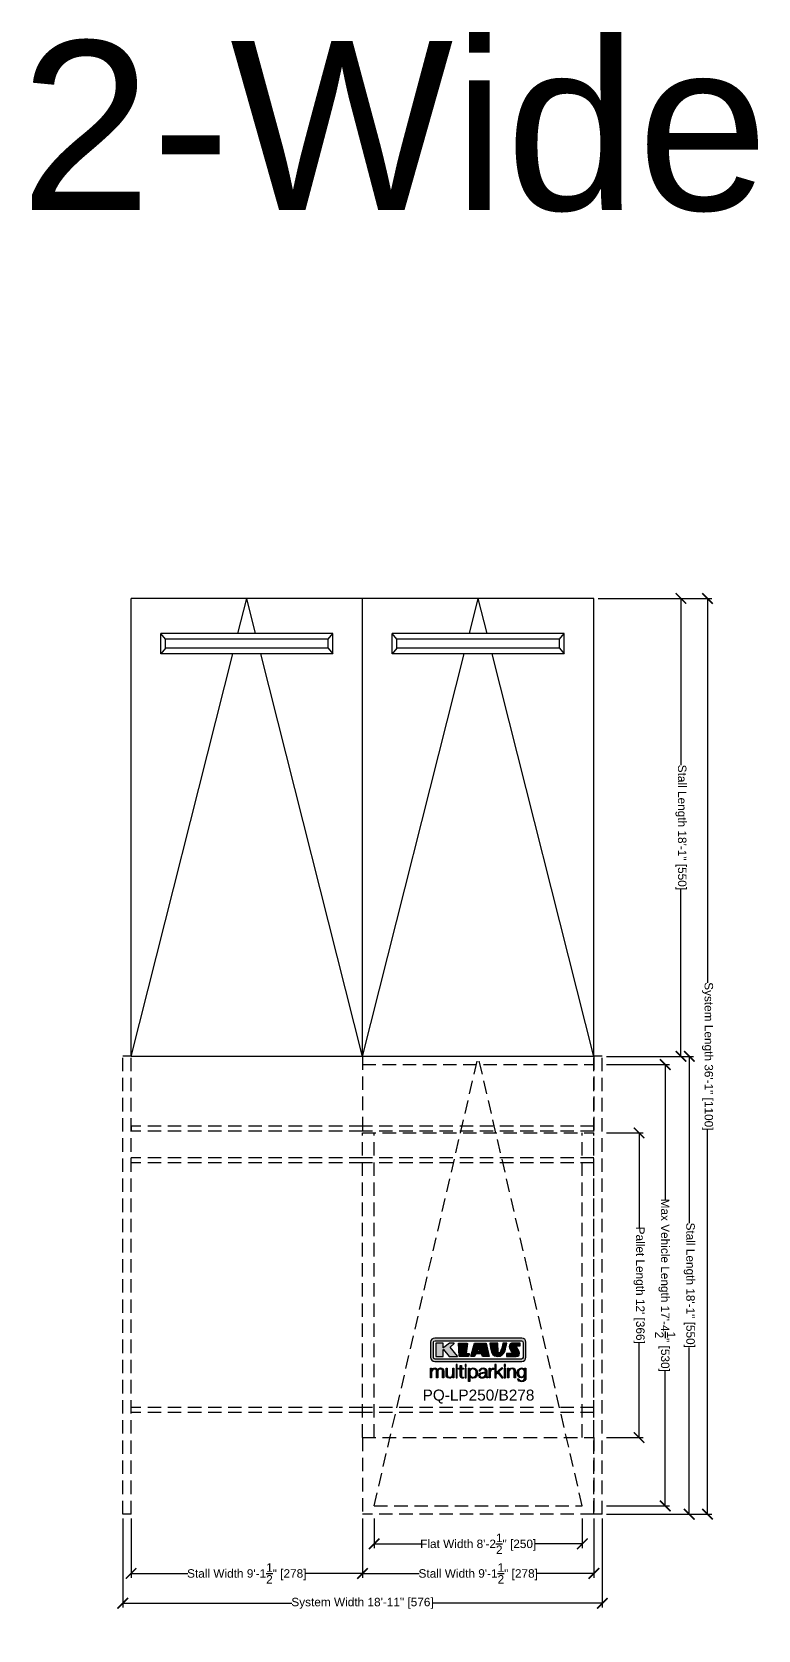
# Model space of a CAD drawing. Extents: x -210816 to 22943, y 10566 to 41486.
# Drawn here: x 11485 to 11829, y 18687 to 19443 of the extents above; entities that cross this region are included whole.
import ezdxf

# ---------------------------------------------------------------- set-up
doc = ezdxf.new("R2010")
doc.units = 0
doc.header["$MEASUREMENT"] = 0
doc.linetypes.add('DASHED', pattern=[0.2067, 0.1654, -0.0413])
doc.linetypes.add('HIDDEN', pattern=[9.525, 6.35, -3.175])
doc.layers.get('0').update_dxf_attribs({"linetype": 'CONTINUOUS'})
doc.layers.get('DEFPOINTS').update_dxf_attribs({"linetype": 'CONTINUOUS'})
for name, color, linetype in [('DIM', 6, 'CONTINUOUS'), ('KLAUS', 30, 'CONTINUOUS'), ('LOGO', 7, 'CONTINUOUS')]:
    doc.layers.add(name, color=color, linetype=linetype)
doc.styles.get("Standard").update_dxf_attribs({"font": 'arial.ttf'})
doc.dimstyles.get("Standard").update_dxf_attribs({"dimtxt": 5, "dimasz": 5, "dimexe": 2, "dimexo": 2, "dimgap": 0.09, "dimtad": 0, "dimtih": 1, "dimtoh": 1, "dimdec": 1, "dimzin": 0, "dimdsep": 46, "dimlunit": 4, "dimtxsty": 'Standard', "dimblk": 'ARCHTICK', "dimcen": -0.09, "dimadec": 0, "dimazin": 0, "dimtfac": 1, "dimtdec": 4, "dimtofl": 0, "dimtmove": 0, "dimatfit": 3, "dimldrblk": 'ARCHTICK', "dimfxl": 1, "dimtolj": 1, "dimtzin": 0, "dimarcsym": 0})

# ---------------------------------------------------------------- blocks, each defined once
blk = doc.blocks.new('KLAUS')
at = {"layer": 'LOGO'}
h = blk.add_hatch(color=8, dxfattribs=at)
h.dxf.hatch_style = 2
edge = h.paths.add_edge_path()
edge.add_spline(control_points=[(3.6, 29.1), (2.9, 29.1), (2.3, 28.5), (2.3, 27.8), (2.3, 27.8), (2.3, 16.1), (2.3, 16.1), (2.3, 15.4), (2.9, 14.8), (3.6, 14.8), (3.6, 14.8), (71.2, 14.8), (71.2, 14.8), (71.9, 14.8), (72.5, 15.4), (72.5, 16.1), (72.5, 16.1), (72.5, 27.8), (72.5, 27.8), (72.5, 28.5), (71.9, 29.1), (71.2, 29.1), (71.2, 29.1), (3.6, 29.1), (3.6, 29.1), (3.6, 29.1), (3.6, 29.1), (3.6, 29.1)], knot_values=[0, 0, 0, 0, 1, 1, 1, 2, 2, 2, 3, 3, 3, 4, 4, 4, 5, 5, 5, 6, 6, 6, 7, 7, 7, 8, 8, 8, 9, 9, 9, 9], degree=3, periodic=0)
edge = h.paths.add_edge_path()
edge.add_spline(control_points=[(3.4, 31.2), (3.4, 31.2), (71.5, 31.2), (71.5, 31.2), (73.3, 31.2), (74.7, 29.8), (74.7, 28), (74.7, 28), (74.7, 16.2), (74.7, 16.2), (74.7, 14.4), (73.3, 12.9), (71.5, 12.9), (71.5, 12.9), (3.4, 12.9), (3.4, 12.9), (1.6, 12.9), (0.1, 14.4), (0.1, 16.2), (0.1, 16.2), (0.1, 28), (0.1, 28), (0.1, 29.8), (1.6, 31.2), (3.4, 31.2), (3.4, 31.2), (3.4, 31.2), (3.4, 31.2)], knot_values=[0, 0, 0, 0, 1, 1, 1, 2, 2, 2, 3, 3, 3, 4, 4, 4, 5, 5, 5, 6, 6, 6, 7, 7, 7, 8, 8, 8, 9, 9, 9, 9], degree=3, periodic=0)
h = blk.add_hatch(color=8, dxfattribs=at)
h.dxf.hatch_style = 2
edge = h.paths.add_edge_path()
edge.add_spline(control_points=[(4.5, 27.3), (4.5, 27.3), (9.7, 27.3), (9.7, 27.3), (9.8, 27.3), (10, 27.2), (10, 27.1), (10, 27.1), (10, 23.7), (10, 23.7), (10, 23.7), (9.9, 23.6), (10, 23.6), (10.1, 23.5), (10.2, 23.6), (10.2, 23.6), (10.2, 23.6), (10.5, 23.7), (10.5, 23.7), (10.5, 23.7), (14.9, 27.3), (14.9, 27.3), (14.9, 27.3), (18.4, 27.3), (18.4, 27.3), (18.4, 27.3), (18.5, 27.3), (18.6, 27.2), (18.6, 27), (18.5, 26.9), (18.5, 26.9), (18.5, 26.9), (15.5, 24.1), (15.5, 24.1), (15.5, 24.1), (21.1, 17.1), (21.1, 17.1), (21.1, 17.1), (21.1, 16.9), (21.1, 16.9), (21.1, 16.8), (21, 16.8), (21, 16.8), (21, 16.8), (14.7, 16.8), (14.7, 16.8), (14.7, 16.8), (10.3, 22.2), (10.3, 22.2), (10.3, 22.2), (10.2, 22.2), (10.1, 22.2), (10, 22.2), (10, 22.1), (10, 22.1), (10, 22.1), (10, 17.1), (10, 17.1), (10, 16.9), (9.8, 16.8), (9.7, 16.8), (9.7, 16.8), (4.5, 16.8), (4.5, 16.8), (4.4, 16.8), (4.2, 16.9), (4.2, 17.1), (4.2, 17.1), (4.2, 27.1), (4.2, 27.1), (4.2, 27.2), (4.4, 27.3), (4.5, 27.3), (4.5, 27.3), (4.5, 27.3), (4.5, 27.3)], knot_values=[0, 0, 0, 0, 1, 1, 1, 2, 2, 2, 3, 3, 3, 4, 4, 4, 5, 5, 5, 6, 6, 6, 7, 7, 7, 8, 8, 8, 9, 9, 9, 10, 10, 10, 11, 11, 11, 12, 12, 12, 13, 13, 13, 14, 14, 14, 15, 15, 15, 16, 16, 16, 17, 17, 17, 18, 18, 18, 19, 19, 19, 20, 20, 20, 21, 21, 21, 22, 22, 22, 23, 23, 23, 24, 24, 24, 25, 25, 25, 25], degree=3, periodic=0)
h = blk.add_hatch(color=8, dxfattribs=at)
h.dxf.hatch_style = 2
h.paths.add_polyline_path([(22.4, 17.1), (22, 27.1), (22.2, 27.3), (28.5, 27.3), (28.9, 27), (28, 19.1), (30.3, 19.1), (30.4, 18.9), (30.1, 17), (29.5, 16.8), (22.6, 16.8)])
h = blk.add_hatch(color=8, dxfattribs=at)
h.paths.add_polyline_path([(36.5, 21), (38.9, 21), (37.9, 23.6)])
h.paths.add_polyline_path([(34.5, 27.3), (43.6, 27.3), (45.8, 16.9), (45.6, 16.8), (40.8, 16.8), (39.9, 18.9), (35.4, 18.9), (34.3, 16.8), (31.8, 16.8), (31.7, 17)])
h = blk.add_hatch(color=8, dxfattribs=at)
h.dxf.hatch_style = 2
edge = h.paths.add_edge_path()
edge.add_spline(control_points=[(52.7, 27.3), (52.7, 27.3), (52.9, 20.1), (52.9, 20.1), (53, 19.9), (53.2, 19.8), (53.4, 19.7), (53.9, 19.6), (54.4, 19.6), (54.6, 20), (55.2, 21.3), (56.3, 25.4), (56.6, 27.3), (56.6, 27.3), (59.8, 27.3), (59.8, 27.3), (58.8, 23.9), (58.6, 16.8), (52.6, 16.8), (48.7, 16.7), (48, 19.4), (47.3, 22.2), (46.9, 23.7), (46.5, 27.3), (46.5, 27.3), (46.5, 27.3), (52.7, 27.3), (52.7, 27.3), (52.7, 27.3), (52.7, 27.3), (52.7, 27.3)], knot_values=[0, 0, 0, 0, 1, 1, 1, 2, 2, 2, 3, 3, 3, 4, 4, 4, 5, 5, 5, 6, 6, 6, 7, 7, 7, 8, 8, 8, 9, 9, 9, 10, 10, 10, 10], degree=3, periodic=0)
h = blk.add_hatch(color=8, dxfattribs=at)
h.dxf.hatch_style = 2
edge = h.paths.add_edge_path()
edge.add_spline(control_points=[(64.5, 27.3), (64.5, 27.3), (70.3, 27.3), (70.3, 27.3), (70.3, 26.5), (70.3, 26), (70.3, 25.1), (70.3, 25.1), (67.3, 25.1), (67.3, 25.1), (67.2, 25), (67.2, 25.1), (67.2, 24.9), (67.2, 24.9), (69.7, 20.4), (69.7, 19.6), (69.7, 16.4), (67.2, 16.8), (65.9, 16.8), (65.9, 16.8), (59.6, 16.8), (59.6, 16.8), (59.6, 17.8), (59.6, 18.2), (59.6, 19.1), (59.6, 19.1), (63.8, 19.1), (63.8, 19.1), (63.8, 19.2), (63.8, 19.1), (63.8, 19.3), (63.8, 20.3), (61.6, 23.1), (61.6, 24.6), (61.6, 26.3), (62.8, 27.3), (64.5, 27.3), (64.5, 27.3), (64.5, 27.3), (64.5, 27.3)], knot_values=[0, 0, 0, 0, 1, 1, 1, 2, 2, 2, 3, 3, 3, 4, 4, 4, 5, 5, 5, 6, 6, 6, 7, 7, 7, 8, 8, 8, 9, 9, 9, 10, 10, 10, 11, 11, 11, 12, 12, 12, 13, 13, 13, 13], degree=3, periodic=0)
h = blk.add_hatch(color=30, dxfattribs=at)
h.dxf.hatch_style = 2
edge = h.paths.add_edge_path()
edge.add_spline(control_points=[(0, 0), (0, 0), (0.9, 0), (0.9, 0), (0.9, 0), (0.9, 4.2), (0.9, 4.2), (0.9, 5.8), (1.6, 7), (3.2, 7), (4.3, 7), (4.8, 6.1), (4.8, 5.1), (4.8, 5.1), (4.8, 0), (4.8, 0), (4.8, 0), (5.7, 0), (5.7, 0), (5.7, 0), (5.7, 4.3), (5.7, 4.3), (5.7, 5.7), (6.1, 7), (7.7, 7), (9, 7), (9.5, 6.3), (9.5, 5.1), (9.5, 5.1), (9.5, 0), (9.5, 0), (9.5, 0), (10.4, 0), (10.4, 0), (10.4, 0), (10.4, 5.1), (10.4, 5.1), (10.4, 6.9), (9.6, 7.8), (7.9, 7.8), (6.9, 7.8), (6, 7.3), (5.5, 6.3), (5.3, 7.3), (4.4, 7.8), (3.4, 7.8), (2.2, 7.8), (1.4, 7.2), (0.9, 6.3), (0.9, 6.3), (0.9, 6.3), (0.9, 6.3), (0.9, 6.3), (0.9, 7.6), (0.9, 7.6), (0.9, 7.6), (0, 7.6), (0, 7.6), (0, 7.6), (0, 0), (0, 0), (0, 0), (0, 0), (0, 0)], knot_values=[0, 0, 0, 0, 1, 1, 1, 2, 2, 2, 3, 3, 3, 4, 4, 4, 5, 5, 5, 6, 6, 6, 7, 7, 7, 8, 8, 8, 9, 9, 9, 10, 10, 10, 11, 11, 11, 12, 12, 12, 13, 13, 13, 14, 14, 14, 15, 15, 15, 16, 16, 16, 17, 17, 17, 18, 18, 18, 19, 19, 19, 20, 20, 20, 21, 21, 21, 21], degree=3, periodic=0)
h = blk.add_hatch(color=30, dxfattribs=at)
h.dxf.hatch_style = 2
edge = h.paths.add_edge_path()
edge.add_spline(control_points=[(18.3, 7.6), (18.3, 7.6), (17.4, 7.6), (17.4, 7.6), (17.4, 7.6), (17.4, 3.6), (17.4, 3.6), (17.4, 2), (16.7, 0.6), (15.1, 0.6), (13.7, 0.6), (13.1, 1.3), (13.1, 2.6), (13.1, 2.6), (13.1, 7.6), (13.1, 7.6), (13.1, 7.6), (12.2, 7.6), (12.2, 7.6), (12.2, 7.6), (12.2, 2.6), (12.2, 2.6), (12.2, 0.9), (12.9, -0.2), (14.8, -0.2), (16, -0.2), (17, 0.4), (17.4, 1.4), (17.4, 1.4), (17.5, 1.4), (17.5, 1.4), (17.5, 1.4), (17.5, 0), (17.5, 0), (17.5, 0), (18.3, 0), (18.3, 0), (18.3, 0), (18.3, 7.6), (18.3, 7.6), (18.3, 7.6), (18.3, 7.6), (18.3, 7.6)], knot_values=[0, 0, 0, 0, 1, 1, 1, 2, 2, 2, 3, 3, 3, 4, 4, 4, 5, 5, 5, 6, 6, 6, 7, 7, 7, 8, 8, 8, 9, 9, 9, 10, 10, 10, 11, 11, 11, 12, 12, 12, 13, 13, 13, 14, 14, 14, 14], degree=3, periodic=0)
h = blk.add_hatch(color=30, dxfattribs=at)
h.dxf.hatch_style = 2
h.paths.add_polyline_path([(20.1, 0), (21, 0), (21, 10.5), (20.1, 10.5)])
h = blk.add_hatch(color=30, dxfattribs=at)
h.dxf.hatch_style = 2
edge = h.paths.add_edge_path()
edge.add_spline(control_points=[(24.2, 9.8), (24.2, 9.8), (23.3, 9.8), (23.3, 9.8), (23.3, 9.8), (23.3, 7.6), (23.3, 7.6), (23.3, 7.6), (22, 7.6), (22, 7.6), (22, 7.6), (22, 6.8), (22, 6.8), (22, 6.8), (23.3, 6.8), (23.3, 6.8), (23.3, 6.8), (23.3, 1.6), (23.3, 1.6), (23.3, 0.3), (23.7, -0.1), (24.9, -0.1), (25.2, -0.1), (25.5, -0.1), (25.8, -0.1), (25.8, -0.1), (25.8, 0.7), (25.8, 0.7), (25.5, 0.7), (25.2, 0.7), (25, 0.7), (24.3, 0.7), (24.2, 1.1), (24.2, 1.7), (24.2, 1.7), (24.2, 6.8), (24.2, 6.8), (24.2, 6.8), (25.8, 6.8), (25.8, 6.8), (25.8, 6.8), (25.8, 7.6), (25.8, 7.6), (25.8, 7.6), (24.2, 7.6), (24.2, 7.6), (24.2, 7.6), (24.2, 9.8), (24.2, 9.8), (24.2, 9.8), (24.2, 9.8), (24.2, 9.8)], knot_values=[0, 0, 0, 0, 1, 1, 1, 2, 2, 2, 3, 3, 3, 4, 4, 4, 5, 5, 5, 6, 6, 6, 7, 7, 7, 8, 8, 8, 9, 9, 9, 10, 10, 10, 11, 11, 11, 12, 12, 12, 13, 13, 13, 14, 14, 14, 15, 15, 15, 16, 16, 16, 17, 17, 17, 17], degree=3, periodic=0)
h = blk.add_hatch(color=30, dxfattribs=at)
h.paths.add_polyline_path([(27.1, 0), (28, 0), (28, 7.6), (27.1, 7.6)])
h.paths.add_polyline_path([(27.1, 9), (28, 9), (28, 10.5), (27.1, 10.5)])
h = blk.add_hatch(color=30, dxfattribs=at)
edge = h.paths.add_edge_path()
edge.add_spline(control_points=[(35.8, 3.8), (35.8, 2.2), (35.1, 0.6), (33.4, 0.6), (31.4, 0.6), (30.7, 2.2), (30.7, 3.8), (30.7, 5.5), (31.3, 7), (33.4, 7), (35.1, 7), (35.8, 5.3), (35.8, 3.8), (35.8, 3.8), (35.8, 3.8), (35.8, 3.8)], knot_values=[0, 0, 0, 0, 1, 1, 1, 2, 2, 2, 3, 3, 3, 4, 4, 4, 5, 5, 5, 5], degree=3, periodic=0)
edge = h.paths.add_edge_path()
edge.add_spline(control_points=[(29.8, -2.8), (29.8, -2.8), (30.7, -2.8), (30.7, -2.8), (30.7, -2.8), (30.7, 1.4), (30.7, 1.4), (30.7, 1.4), (30.7, 1.4), (30.7, 1.4), (31.1, 0.4), (32.2, -0.2), (33.4, -0.2), (35.7, -0.2), (36.8, 1.6), (36.8, 3.8), (36.8, 5.9), (35.7, 7.8), (33.4, 7.8), (32.2, 7.8), (31.1, 7.1), (30.7, 6.1), (30.7, 6.1), (30.6, 6.1), (30.6, 6.1), (30.6, 6.1), (30.6, 7.6), (30.6, 7.6), (30.6, 7.6), (29.8, 7.6), (29.8, 7.6), (29.8, 7.6), (29.8, -2.8), (29.8, -2.8), (29.8, -2.8), (29.8, -2.8), (29.8, -2.8)], knot_values=[0, 0, 0, 0, 1, 1, 1, 2, 2, 2, 3, 3, 3, 4, 4, 4, 5, 5, 5, 6, 6, 6, 7, 7, 7, 8, 8, 8, 9, 9, 9, 10, 10, 10, 11, 11, 11, 12, 12, 12, 12], degree=3, periodic=0)
h = blk.add_hatch(color=30, dxfattribs=at)
edge = h.paths.add_edge_path()
edge.add_spline(control_points=[(43, 2.9), (43, 1.4), (41.8, 0.6), (40.4, 0.6), (39.5, 0.6), (38.7, 1.1), (38.7, 2), (38.7, 3.5), (40.7, 3.5), (42.2, 3.8), (42.5, 3.8), (42.9, 3.9), (43, 4.1), (43, 4.1), (43, 4.1), (43, 4.1), (43, 4.1), (43, 2.9), (43, 2.9), (43, 2.9), (43, 2.9), (43, 2.9)], knot_values=[0, 0, 0, 0, 1, 1, 1, 2, 2, 2, 3, 3, 3, 4, 4, 4, 5, 5, 5, 6, 6, 6, 7, 7, 7, 7], degree=3, periodic=0)
edge = h.paths.add_edge_path()
edge.add_spline(control_points=[(39, 5.2), (39.1, 6.5), (39.9, 7), (41.1, 7), (42.1, 7), (43, 6.7), (43, 5.4), (43, 4.6), (42.6, 4.5), (41.8, 4.4), (39.9, 4.2), (37.8, 4.1), (37.8, 2), (37.8, 0.5), (38.9, -0.2), (40.3, -0.2), (41.8, -0.2), (42.4, 0.3), (43.1, 1.3), (43.1, 1.3), (43.1, 1.3), (43.1, 1.3), (43.1, 0.5), (43.2, 0), (44.2, 0), (44.4, 0), (44.6, 0), (44.8, 0.1), (44.8, 0.1), (44.8, 0.8), (44.8, 0.8), (44.7, 0.8), (44.6, 0.8), (44.5, 0.8), (44.1, 0.8), (44, 1), (44, 1.3), (44, 1.3), (44, 5.3), (44, 5.3), (44, 7.4), (42.5, 7.8), (41.2, 7.8), (39.4, 7.8), (38.2, 7), (38.1, 5.2), (38.1, 5.2), (39, 5.2), (39, 5.2), (39, 5.2), (39, 5.2), (39, 5.2)], knot_values=[0, 0, 0, 0, 1, 1, 1, 2, 2, 2, 3, 3, 3, 4, 4, 4, 5, 5, 5, 6, 6, 6, 7, 7, 7, 8, 8, 8, 9, 9, 9, 10, 10, 10, 11, 11, 11, 12, 12, 12, 13, 13, 13, 14, 14, 14, 15, 15, 15, 16, 16, 16, 17, 17, 17, 17], degree=3, periodic=0)
h = blk.add_hatch(color=30, dxfattribs=at)
h.dxf.hatch_style = 2
edge = h.paths.add_edge_path()
edge.add_spline(control_points=[(45.8, 0), (45.8, 0), (46.7, 0), (46.7, 0), (46.7, 0), (46.7, 4), (46.7, 4), (46.7, 5.6), (47.9, 6.8), (49.5, 6.7), (49.5, 6.7), (49.5, 7.7), (49.5, 7.7), (48.2, 7.7), (47.1, 7), (46.7, 5.8), (46.7, 5.8), (46.6, 5.8), (46.6, 5.8), (46.6, 5.8), (46.6, 7.6), (46.6, 7.6), (46.6, 7.6), (45.8, 7.6), (45.8, 7.6), (45.8, 7.6), (45.8, 0), (45.8, 0), (45.8, 0), (45.8, 0), (45.8, 0)], knot_values=[0, 0, 0, 0, 1, 1, 1, 2, 2, 2, 3, 3, 3, 4, 4, 4, 5, 5, 5, 6, 6, 6, 7, 7, 7, 8, 8, 8, 9, 9, 9, 10, 10, 10, 10], degree=3, periodic=0)
h = blk.add_hatch(color=30, dxfattribs=at)
h.dxf.hatch_style = 2
h.paths.add_polyline_path([(50.4, 0), (51.3, 0), (51.3, 2.9), (52.8, 4.1), (55.8, 0), (57, 0), (53.5, 4.8), (56.7, 7.6), (55.5, 7.6), (51.3, 3.9), (51.3, 10.5), (50.4, 10.5)])
h = blk.add_hatch(color=30, dxfattribs=at)
h.paths.add_polyline_path([(57.7, 0), (58.7, 0), (58.7, 7.6), (57.7, 7.6)])
h.paths.add_polyline_path([(57.7, 9), (58.7, 9), (58.7, 10.5), (57.7, 10.5)])
h = blk.add_hatch(color=30, dxfattribs=at)
h.dxf.hatch_style = 2
edge = h.paths.add_edge_path()
edge.add_spline(control_points=[(60.4, 0), (60.4, 0), (61.3, 0), (61.3, 0), (61.3, 0), (61.3, 4.4), (61.3, 4.4), (61.4, 5.9), (62.2, 7), (63.7, 7), (65.2, 7), (65.6, 6), (65.6, 4.7), (65.6, 4.7), (65.6, 0), (65.6, 0), (65.6, 0), (66.5, 0), (66.5, 0), (66.5, 0), (66.5, 4.9), (66.5, 4.9), (66.5, 6.7), (65.9, 7.8), (63.8, 7.8), (62.7, 7.8), (61.7, 7.2), (61.4, 6.3), (61.4, 6.3), (61.3, 6.3), (61.3, 6.3), (61.3, 6.3), (61.3, 7.6), (61.3, 7.6), (61.3, 7.6), (60.4, 7.6), (60.4, 7.6), (60.4, 7.6), (60.4, 0), (60.4, 0), (60.4, 0), (60.4, 0), (60.4, 0)], knot_values=[0, 0, 0, 0, 1, 1, 1, 2, 2, 2, 3, 3, 3, 4, 4, 4, 5, 5, 5, 6, 6, 6, 7, 7, 7, 8, 8, 8, 9, 9, 9, 10, 10, 10, 11, 11, 11, 12, 12, 12, 13, 13, 13, 14, 14, 14, 14], degree=3, periodic=0)
h = blk.add_hatch(color=30, dxfattribs=at)
edge = h.paths.add_edge_path()
edge.add_spline(control_points=[(71.3, 0.9), (69.6, 0.9), (68.8, 2.3), (68.8, 3.9), (68.8, 5.4), (69.6, 7), (71.3, 7), (73.1, 7), (73.7, 5.3), (73.7, 3.9), (73.7, 2.3), (72.9, 0.9), (71.3, 0.9), (71.3, 0.9), (71.3, 0.9), (71.3, 0.9)], knot_values=[0, 0, 0, 0, 1, 1, 1, 2, 2, 2, 3, 3, 3, 4, 4, 4, 5, 5, 5, 5], degree=3, periodic=0)
edge = h.paths.add_edge_path()
edge.add_spline(control_points=[(74.7, 7.6), (74.7, 7.6), (73.7, 7.6), (73.7, 7.6), (73.7, 7.6), (73.7, 6.3), (73.7, 6.3), (73.7, 6.3), (73.7, 6.3), (73.7, 6.3), (73.4, 7.1), (72.4, 7.8), (71.3, 7.8), (69.1, 7.8), (67.9, 6), (67.9, 4), (67.9, 1.8), (68.9, 0.1), (71.3, 0.1), (72.4, 0.1), (73.3, 0.7), (73.7, 1.6), (73.7, 1.6), (73.7, 1.6), (73.7, 1.6), (73.7, 1.6), (73.7, 0.6), (73.7, 0.6), (73.7, -1.2), (73, -2.2), (71.3, -2.2), (70.3, -2.2), (69.3, -1.8), (69.1, -0.7), (69.1, -0.7), (68.2, -0.7), (68.2, -0.7), (68.3, -2.3), (69.8, -3), (71.3, -3), (73.8, -3), (74.7, -1.6), (74.7, 0.6), (74.7, 0.6), (74.7, 7.6), (74.7, 7.6), (74.7, 7.6), (74.7, 7.6), (74.7, 7.6)], knot_values=[0, 0, 0, 0, 1, 1, 1, 2, 2, 2, 3, 3, 3, 4, 4, 4, 5, 5, 5, 6, 6, 6, 7, 7, 7, 8, 8, 8, 9, 9, 9, 10, 10, 10, 11, 11, 11, 12, 12, 12, 13, 13, 13, 14, 14, 14, 15, 15, 15, 16, 16, 16, 16], degree=3, periodic=0)
for points in [[(22.4, 17.1), (22, 27.1), (22.2, 27.3), (28.5, 27.3), (28.9, 27), (28, 19.1), (30.3, 19.1), (30.4, 18.9), (30.1, 17), (29.5, 16.8), (22.6, 16.8), (22.4, 17.1), (22.4, 17.1)], [(34.5, 27.3), (43.6, 27.3), (45.8, 16.9), (45.6, 16.8), (40.8, 16.8), (39.9, 18.9), (35.4, 18.9), (34.3, 16.8), (31.8, 16.8), (31.7, 17), (34.5, 27.3), (34.5, 27.3)], [(36.5, 21), (38.9, 21), (37.9, 23.6), (36.5, 21), (36.5, 21)], [(20.1, 0), (21, 0), (21, 10.5), (20.1, 10.5), (20.1, 0), (20.1, 0)], [(27.1, 9), (28, 9), (28, 10.5), (27.1, 10.5), (27.1, 9), (27.1, 9)], [(27.1, 0), (28, 0), (28, 7.6), (27.1, 7.6), (27.1, 0), (27.1, 0)], [(50.4, 0), (51.3, 0), (51.3, 2.9), (52.8, 4.1), (55.8, 0), (57, 0), (53.5, 4.8), (56.7, 7.6), (55.5, 7.6), (51.3, 3.9), (51.3, 10.5), (50.4, 10.5), (50.4, 0), (50.4, 0)], [(57.7, 9), (58.7, 9), (58.7, 10.5), (57.7, 10.5), (57.7, 9), (57.7, 9)], [(57.7, 0), (58.7, 0), (58.7, 7.6), (57.7, 7.6), (57.7, 0), (57.7, 0)]]:
    blk.add_lwpolyline(points, dxfattribs=at)
for points, knots in [([(3.4, 31.2), (3.4, 31.2), (71.5, 31.2), (71.5, 31.2), (73.3, 31.2), (74.7, 29.8), (74.7, 28), (74.7, 28), (74.7, 16.2), (74.7, 16.2), (74.7, 14.4), (73.3, 12.9), (71.5, 12.9), (71.5, 12.9), (3.4, 12.9), (3.4, 12.9), (1.6, 12.9), (0.1, 14.4), (0.1, 16.2), (0.1, 16.2), (0.1, 28), (0.1, 28), (0.1, 29.8), (1.6, 31.2), (3.4, 31.2), (3.4, 31.2), (3.4, 31.2), (3.4, 31.2)], [0, 0, 0, 0, 1, 1, 1, 2, 2, 2, 3, 3, 3, 4, 4, 4, 5, 5, 5, 6, 6, 6, 7, 7, 7, 8, 8, 8, 9, 9, 9, 9]), ([(3.6, 29.1), (2.9, 29.1), (2.3, 28.5), (2.3, 27.8), (2.3, 27.8), (2.3, 16.1), (2.3, 16.1), (2.3, 15.4), (2.9, 14.8), (3.6, 14.8), (3.6, 14.8), (71.2, 14.8), (71.2, 14.8), (71.9, 14.8), (72.5, 15.4), (72.5, 16.1), (72.5, 16.1), (72.5, 27.8), (72.5, 27.8), (72.5, 28.5), (71.9, 29.1), (71.2, 29.1), (71.2, 29.1), (3.6, 29.1), (3.6, 29.1), (3.6, 29.1), (3.6, 29.1), (3.6, 29.1)], [0, 0, 0, 0, 1, 1, 1, 2, 2, 2, 3, 3, 3, 4, 4, 4, 5, 5, 5, 6, 6, 6, 7, 7, 7, 8, 8, 8, 9, 9, 9, 9]), ([(4.5, 27.3), (4.5, 27.3), (9.7, 27.3), (9.7, 27.3), (9.8, 27.3), (10, 27.2), (10, 27.1), (10, 27.1), (10, 23.7), (10, 23.7), (10, 23.7), (9.9, 23.6), (10, 23.6), (10.1, 23.5), (10.2, 23.6), (10.2, 23.6), (10.2, 23.6), (10.5, 23.7), (10.5, 23.7), (10.5, 23.7), (14.9, 27.3), (14.9, 27.3), (14.9, 27.3), (18.4, 27.3), (18.4, 27.3), (18.4, 27.3), (18.5, 27.3), (18.6, 27.2), (18.6, 27), (18.5, 26.9), (18.5, 26.9), (18.5, 26.9), (15.5, 24.1), (15.5, 24.1), (15.5, 24.1), (21.1, 17.1), (21.1, 17.1), (21.1, 17.1), (21.1, 16.9), (21.1, 16.9), (21.1, 16.8), (21, 16.8), (21, 16.8), (21, 16.8), (14.7, 16.8), (14.7, 16.8), (14.7, 16.8), (10.3, 22.2), (10.3, 22.2), (10.3, 22.2), (10.2, 22.2), (10.1, 22.2), (10, 22.2), (10, 22.1), (10, 22.1), (10, 22.1), (10, 17.1), (10, 17.1), (10, 16.9), (9.8, 16.8), (9.7, 16.8), (9.7, 16.8), (4.5, 16.8), (4.5, 16.8), (4.4, 16.8), (4.2, 16.9), (4.2, 17.1), (4.2, 17.1), (4.2, 27.1), (4.2, 27.1), (4.2, 27.2), (4.4, 27.3), (4.5, 27.3), (4.5, 27.3), (4.5, 27.3), (4.5, 27.3)], [0, 0, 0, 0, 1, 1, 1, 2, 2, 2, 3, 3, 3, 4, 4, 4, 5, 5, 5, 6, 6, 6, 7, 7, 7, 8, 8, 8, 9, 9, 9, 10, 10, 10, 11, 11, 11, 12, 12, 12, 13, 13, 13, 14, 14, 14, 15, 15, 15, 16, 16, 16, 17, 17, 17, 18, 18, 18, 19, 19, 19, 20, 20, 20, 21, 21, 21, 22, 22, 22, 23, 23, 23, 24, 24, 24, 25, 25, 25, 25]), ([(52.7, 27.3), (52.7, 27.3), (52.9, 20.1), (52.9, 20.1), (53, 19.9), (53.2, 19.8), (53.4, 19.7), (53.9, 19.6), (54.4, 19.6), (54.6, 20), (55.2, 21.3), (56.3, 25.4), (56.6, 27.3), (56.6, 27.3), (59.8, 27.3), (59.8, 27.3), (58.8, 23.9), (58.6, 16.8), (52.6, 16.8), (48.7, 16.7), (48, 19.4), (47.3, 22.2), (46.9, 23.7), (46.5, 27.3), (46.5, 27.3), (46.5, 27.3), (52.7, 27.3), (52.7, 27.3), (52.7, 27.3), (52.7, 27.3), (52.7, 27.3)], [0, 0, 0, 0, 1, 1, 1, 2, 2, 2, 3, 3, 3, 4, 4, 4, 5, 5, 5, 6, 6, 6, 7, 7, 7, 8, 8, 8, 9, 9, 9, 10, 10, 10, 10]), ([(64.5, 27.3), (64.5, 27.3), (70.3, 27.3), (70.3, 27.3), (70.3, 26.5), (70.3, 26), (70.3, 25.1), (70.3, 25.1), (67.3, 25.1), (67.3, 25.1), (67.2, 25), (67.2, 25.1), (67.2, 24.9), (67.2, 24.9), (69.7, 20.4), (69.7, 19.6), (69.7, 16.4), (67.2, 16.8), (65.9, 16.8), (65.9, 16.8), (59.6, 16.8), (59.6, 16.8), (59.6, 17.8), (59.6, 18.2), (59.6, 19.1), (59.6, 19.1), (63.8, 19.1), (63.8, 19.1), (63.8, 19.2), (63.8, 19.1), (63.8, 19.3), (63.8, 20.3), (61.6, 23.1), (61.6, 24.6), (61.6, 26.3), (62.8, 27.3), (64.5, 27.3), (64.5, 27.3), (64.5, 27.3), (64.5, 27.3)], [0, 0, 0, 0, 1, 1, 1, 2, 2, 2, 3, 3, 3, 4, 4, 4, 5, 5, 5, 6, 6, 6, 7, 7, 7, 8, 8, 8, 9, 9, 9, 10, 10, 10, 11, 11, 11, 12, 12, 12, 13, 13, 13, 13]), ([(0, 0), (0, 0), (0.9, 0), (0.9, 0), (0.9, 0), (0.9, 4.2), (0.9, 4.2), (0.9, 5.8), (1.6, 7), (3.2, 7), (4.3, 7), (4.8, 6.1), (4.8, 5.1), (4.8, 5.1), (4.8, 0), (4.8, 0), (4.8, 0), (5.7, 0), (5.7, 0), (5.7, 0), (5.7, 4.3), (5.7, 4.3), (5.7, 5.7), (6.1, 7), (7.7, 7), (9, 7), (9.5, 6.3), (9.5, 5.1), (9.5, 5.1), (9.5, 0), (9.5, 0), (9.5, 0), (10.4, 0), (10.4, 0), (10.4, 0), (10.4, 5.1), (10.4, 5.1), (10.4, 6.9), (9.6, 7.8), (7.9, 7.8), (6.9, 7.8), (6, 7.3), (5.5, 6.3), (5.3, 7.3), (4.4, 7.8), (3.4, 7.8), (2.2, 7.8), (1.4, 7.2), (0.9, 6.3), (0.9, 6.3), (0.9, 6.3), (0.9, 6.3), (0.9, 6.3), (0.9, 7.6), (0.9, 7.6), (0.9, 7.6), (0, 7.6), (0, 7.6), (0, 7.6), (0, 0), (0, 0), (0, 0), (0, 0), (0, 0)], [0, 0, 0, 0, 1, 1, 1, 2, 2, 2, 3, 3, 3, 4, 4, 4, 5, 5, 5, 6, 6, 6, 7, 7, 7, 8, 8, 8, 9, 9, 9, 10, 10, 10, 11, 11, 11, 12, 12, 12, 13, 13, 13, 14, 14, 14, 15, 15, 15, 16, 16, 16, 17, 17, 17, 18, 18, 18, 19, 19, 19, 20, 20, 20, 21, 21, 21, 21]), ([(18.3, 7.6), (18.3, 7.6), (17.4, 7.6), (17.4, 7.6), (17.4, 7.6), (17.4, 3.6), (17.4, 3.6), (17.4, 2), (16.7, 0.6), (15.1, 0.6), (13.7, 0.6), (13.1, 1.3), (13.1, 2.6), (13.1, 2.6), (13.1, 7.6), (13.1, 7.6), (13.1, 7.6), (12.2, 7.6), (12.2, 7.6), (12.2, 7.6), (12.2, 2.6), (12.2, 2.6), (12.2, 0.9), (12.9, -0.2), (14.8, -0.2), (16, -0.2), (17, 0.4), (17.4, 1.4), (17.4, 1.4), (17.5, 1.4), (17.5, 1.4), (17.5, 1.4), (17.5, 0), (17.5, 0), (17.5, 0), (18.3, 0), (18.3, 0), (18.3, 0), (18.3, 7.6), (18.3, 7.6), (18.3, 7.6), (18.3, 7.6), (18.3, 7.6)], [0, 0, 0, 0, 1, 1, 1, 2, 2, 2, 3, 3, 3, 4, 4, 4, 5, 5, 5, 6, 6, 6, 7, 7, 7, 8, 8, 8, 9, 9, 9, 10, 10, 10, 11, 11, 11, 12, 12, 12, 13, 13, 13, 14, 14, 14, 14]), ([(24.2, 9.8), (24.2, 9.8), (23.3, 9.8), (23.3, 9.8), (23.3, 9.8), (23.3, 7.6), (23.3, 7.6), (23.3, 7.6), (22, 7.6), (22, 7.6), (22, 7.6), (22, 6.8), (22, 6.8), (22, 6.8), (23.3, 6.8), (23.3, 6.8), (23.3, 6.8), (23.3, 1.6), (23.3, 1.6), (23.3, 0.3), (23.7, -0.1), (24.9, -0.1), (25.2, -0.1), (25.5, -0.1), (25.8, -0.1), (25.8, -0.1), (25.8, 0.7), (25.8, 0.7), (25.5, 0.7), (25.2, 0.7), (25, 0.7), (24.3, 0.7), (24.2, 1.1), (24.2, 1.7), (24.2, 1.7), (24.2, 6.8), (24.2, 6.8), (24.2, 6.8), (25.8, 6.8), (25.8, 6.8), (25.8, 6.8), (25.8, 7.6), (25.8, 7.6), (25.8, 7.6), (24.2, 7.6), (24.2, 7.6), (24.2, 7.6), (24.2, 9.8), (24.2, 9.8), (24.2, 9.8), (24.2, 9.8), (24.2, 9.8)], [0, 0, 0, 0, 1, 1, 1, 2, 2, 2, 3, 3, 3, 4, 4, 4, 5, 5, 5, 6, 6, 6, 7, 7, 7, 8, 8, 8, 9, 9, 9, 10, 10, 10, 11, 11, 11, 12, 12, 12, 13, 13, 13, 14, 14, 14, 15, 15, 15, 16, 16, 16, 17, 17, 17, 17]), ([(29.8, -2.8), (29.8, -2.8), (30.7, -2.8), (30.7, -2.8), (30.7, -2.8), (30.7, 1.4), (30.7, 1.4), (30.7, 1.4), (30.7, 1.4), (30.7, 1.4), (31.1, 0.4), (32.2, -0.2), (33.4, -0.2), (35.7, -0.2), (36.8, 1.6), (36.8, 3.8), (36.8, 5.9), (35.7, 7.8), (33.4, 7.8), (32.2, 7.8), (31.1, 7.1), (30.7, 6.1), (30.7, 6.1), (30.6, 6.1), (30.6, 6.1), (30.6, 6.1), (30.6, 7.6), (30.6, 7.6), (30.6, 7.6), (29.8, 7.6), (29.8, 7.6), (29.8, 7.6), (29.8, -2.8), (29.8, -2.8), (29.8, -2.8), (29.8, -2.8), (29.8, -2.8)], [0, 0, 0, 0, 1, 1, 1, 2, 2, 2, 3, 3, 3, 4, 4, 4, 5, 5, 5, 6, 6, 6, 7, 7, 7, 8, 8, 8, 9, 9, 9, 10, 10, 10, 11, 11, 11, 12, 12, 12, 12]), ([(35.8, 3.8), (35.8, 2.2), (35.1, 0.6), (33.4, 0.6), (31.4, 0.6), (30.7, 2.2), (30.7, 3.8), (30.7, 5.5), (31.3, 7), (33.4, 7), (35.1, 7), (35.8, 5.3), (35.8, 3.8), (35.8, 3.8), (35.8, 3.8), (35.8, 3.8)], [0, 0, 0, 0, 1, 1, 1, 2, 2, 2, 3, 3, 3, 4, 4, 4, 5, 5, 5, 5]), ([(39, 5.2), (39.1, 6.5), (39.9, 7), (41.1, 7), (42.1, 7), (43, 6.7), (43, 5.4), (43, 4.6), (42.6, 4.5), (41.8, 4.4), (39.9, 4.2), (37.8, 4.1), (37.8, 2), (37.8, 0.5), (38.9, -0.2), (40.3, -0.2), (41.8, -0.2), (42.4, 0.3), (43.1, 1.3), (43.1, 1.3), (43.1, 1.3), (43.1, 1.3), (43.1, 0.5), (43.2, 0), (44.2, 0), (44.4, 0), (44.6, 0), (44.8, 0.1), (44.8, 0.1), (44.8, 0.8), (44.8, 0.8), (44.7, 0.8), (44.6, 0.8), (44.5, 0.8), (44.1, 0.8), (44, 1), (44, 1.3), (44, 1.3), (44, 5.3), (44, 5.3), (44, 7.4), (42.5, 7.8), (41.2, 7.8), (39.4, 7.8), (38.2, 7), (38.1, 5.2), (38.1, 5.2), (39, 5.2), (39, 5.2), (39, 5.2), (39, 5.2), (39, 5.2)], [0, 0, 0, 0, 1, 1, 1, 2, 2, 2, 3, 3, 3, 4, 4, 4, 5, 5, 5, 6, 6, 6, 7, 7, 7, 8, 8, 8, 9, 9, 9, 10, 10, 10, 11, 11, 11, 12, 12, 12, 13, 13, 13, 14, 14, 14, 15, 15, 15, 16, 16, 16, 17, 17, 17, 17]), ([(43, 2.9), (43, 1.4), (41.8, 0.6), (40.4, 0.6), (39.5, 0.6), (38.7, 1.1), (38.7, 2), (38.7, 3.5), (40.7, 3.5), (42.2, 3.8), (42.5, 3.8), (42.9, 3.9), (43, 4.1), (43, 4.1), (43, 4.1), (43, 4.1), (43, 4.1), (43, 2.9), (43, 2.9), (43, 2.9), (43, 2.9), (43, 2.9)], [0, 0, 0, 0, 1, 1, 1, 2, 2, 2, 3, 3, 3, 4, 4, 4, 5, 5, 5, 6, 6, 6, 7, 7, 7, 7]), ([(45.8, 0), (45.8, 0), (46.7, 0), (46.7, 0), (46.7, 0), (46.7, 4), (46.7, 4), (46.7, 5.6), (47.9, 6.8), (49.5, 6.7), (49.5, 6.7), (49.5, 7.7), (49.5, 7.7), (48.2, 7.7), (47.1, 7), (46.7, 5.8), (46.7, 5.8), (46.6, 5.8), (46.6, 5.8), (46.6, 5.8), (46.6, 7.6), (46.6, 7.6), (46.6, 7.6), (45.8, 7.6), (45.8, 7.6), (45.8, 7.6), (45.8, 0), (45.8, 0), (45.8, 0), (45.8, 0), (45.8, 0)], [0, 0, 0, 0, 1, 1, 1, 2, 2, 2, 3, 3, 3, 4, 4, 4, 5, 5, 5, 6, 6, 6, 7, 7, 7, 8, 8, 8, 9, 9, 9, 10, 10, 10, 10]), ([(60.4, 0), (60.4, 0), (61.3, 0), (61.3, 0), (61.3, 0), (61.3, 4.4), (61.3, 4.4), (61.4, 5.9), (62.2, 7), (63.7, 7), (65.2, 7), (65.6, 6), (65.6, 4.7), (65.6, 4.7), (65.6, 0), (65.6, 0), (65.6, 0), (66.5, 0), (66.5, 0), (66.5, 0), (66.5, 4.9), (66.5, 4.9), (66.5, 6.7), (65.9, 7.8), (63.8, 7.8), (62.7, 7.8), (61.7, 7.2), (61.4, 6.3), (61.4, 6.3), (61.3, 6.3), (61.3, 6.3), (61.3, 6.3), (61.3, 7.6), (61.3, 7.6), (61.3, 7.6), (60.4, 7.6), (60.4, 7.6), (60.4, 7.6), (60.4, 0), (60.4, 0), (60.4, 0), (60.4, 0), (60.4, 0)], [0, 0, 0, 0, 1, 1, 1, 2, 2, 2, 3, 3, 3, 4, 4, 4, 5, 5, 5, 6, 6, 6, 7, 7, 7, 8, 8, 8, 9, 9, 9, 10, 10, 10, 11, 11, 11, 12, 12, 12, 13, 13, 13, 14, 14, 14, 14]), ([(74.7, 7.6), (74.7, 7.6), (73.7, 7.6), (73.7, 7.6), (73.7, 7.6), (73.7, 6.3), (73.7, 6.3), (73.7, 6.3), (73.7, 6.3), (73.7, 6.3), (73.4, 7.1), (72.4, 7.8), (71.3, 7.8), (69.1, 7.8), (67.9, 6), (67.9, 4), (67.9, 1.8), (68.9, 0.1), (71.3, 0.1), (72.4, 0.1), (73.3, 0.7), (73.7, 1.6), (73.7, 1.6), (73.7, 1.6), (73.7, 1.6), (73.7, 1.6), (73.7, 0.6), (73.7, 0.6), (73.7, -1.2), (73, -2.2), (71.3, -2.2), (70.3, -2.2), (69.3, -1.8), (69.1, -0.7), (69.1, -0.7), (68.2, -0.7), (68.2, -0.7), (68.3, -2.3), (69.8, -3), (71.3, -3), (73.8, -3), (74.7, -1.6), (74.7, 0.6), (74.7, 0.6), (74.7, 7.6), (74.7, 7.6), (74.7, 7.6), (74.7, 7.6), (74.7, 7.6)], [0, 0, 0, 0, 1, 1, 1, 2, 2, 2, 3, 3, 3, 4, 4, 4, 5, 5, 5, 6, 6, 6, 7, 7, 7, 8, 8, 8, 9, 9, 9, 10, 10, 10, 11, 11, 11, 12, 12, 12, 13, 13, 13, 14, 14, 14, 15, 15, 15, 16, 16, 16, 16]), ([(71.3, 0.9), (69.6, 0.9), (68.8, 2.3), (68.8, 3.9), (68.8, 5.4), (69.6, 7), (71.3, 7), (73.1, 7), (73.7, 5.3), (73.7, 3.9), (73.7, 2.3), (72.9, 0.9), (71.3, 0.9), (71.3, 0.9), (71.3, 0.9), (71.3, 0.9)], [0, 0, 0, 0, 1, 1, 1, 2, 2, 2, 3, 3, 3, 4, 4, 4, 5, 5, 5, 5])]:
    blk.add_open_spline(points, degree=3, knots=knots, dxfattribs=at)
blk = doc.blocks.new('A$C7328')
at = {"layer": 'KLAUS', "color": 4, "linetype": 'HIDDEN'}
for p, q in [((109.45, 216.53), (0, 216.53)), ((0, 216.53), (0, 180.31)), ((0, 212.6), (109.45, 212.6)), ((109.45, 216.53), (109.45, 180.31)), ((0, 36.22), (0, 0)), ((109.45, 36.22), (109.45, 0)), ((109.45, 0), (0, 0)), ((5.51, 3.94), (103.94, 3.94))]:
    blk.add_line(p, q, dxfattribs=at)
at = {"layer": 'KLAUS', "linetype": 'HIDDEN'}
for p, q in [((5.51, 3.94), (54.72, 216.53)), ((103.94, 3.94), (54.72, 216.53)), ((0, 180.31), (109.45, 180.31)), ((0, 36.22), (0, 180.31)), ((5.51, 36.22), (5.51, 180.31)), ((103.94, 36.22), (103.94, 180.31)), ((109.45, 36.22), (109.45, 180.31)), ((0, 36.22), (109.45, 36.22))]:
    blk.add_line(p, q, dxfattribs=at)
at = {"layer": 'KLAUS', "color": 3, "linetype": 'HIDDEN'}
for p, q in [((109.45, 183.51), (0, 183.51)), ((109.45, 181.14), (0, 181.14))]:
    blk.add_line(p, q, dxfattribs=at)
at = {"layer": 'KLAUS', "color": 2, "linetype": 'HIDDEN'}
for p, q in [((109.45, 168.5), (0, 168.5)), ((109.45, 166.14), (0, 166.14)), ((109.45, 50.39), (0, 50.39)), ((109.45, 48.03), (0, 48.03))]:
    blk.add_line(p, q, dxfattribs=at)
at = {"layer": 'KLAUS', "linetype": 'DASHED', "xscale": 0.6042342747489289, "yscale": 0.6042342747559075, "zscale": 0.604234274745576, "rotation": 0.01107024451872799}
blk.add_blockref('KLAUS', (32.15, 64.44), dxfattribs=at)
at = {"layer": 'KLAUS', "linetype": 'DASHED'}
blk.add_text('PQ-LP250/B278', height=5.1969, dxfattribs=at).set_placement((28.41, 53.74))
blk = doc.blocks.new('A$C19511')
at = {"layer": 'KLAUS', "linetype": 'HIDDEN'}
for p, q in [((0, 0), (0, 216.535)), ((3.937, 216.535), (0, 216.535)), ((3.937, 0), (3.937, 216.535)), ((3.937, 0), (0, 0))]:
    blk.add_line(p, q, dxfattribs=at)
blk = doc.blocks.new('A$C1399')
at = {"layer": 'KLAUS', "color": 3, "linetype": 'HIDDEN'}
for p, q in [((109.45, 135.48), (0, 135.48)), ((0, 135.48), (0, 133.11)), ((109.45, 133.11), (0, 133.11))]:
    blk.add_line(p, q, dxfattribs=at)
at = {"layer": 'KLAUS', "color": 2, "linetype": 'HIDDEN'}
for p, q in [((109.45, 120.47), (0, 120.47)), ((0, 118.11), (0, 120.47)), ((109.45, 118.11), (0, 118.11)), ((109.45, 2.36), (0, 2.36)), ((0, 0), (0, 2.36)), ((109.45, 0), (0, 0))]:
    blk.add_line(p, q, dxfattribs=at)
blk = doc.blocks.new('A$C20605')
at = {"layer": 'DIM'}
for name, p in [('A$C19511', (0, 0)), ('A$C1399', (3.94, 48.03))]:
    blk.add_blockref(name, p, dxfattribs=at)
blk = doc.blocks.new('A$C3593')
for p, q in [((0, 0), (0, 216.53)), ((109.45, 216.53), (0, 216.53)), ((50.55, 200.03), (54.72, 216.53)), ((58.9, 200.03), (54.72, 216.53)), ((109.45, 0), (109.45, 216.53)), ((95.4, 200.03), (14.05, 200.03)), ((14.05, 190.33), (14.05, 200.03)), ((16.27, 197.32), (14.05, 200.03)), ((16.27, 193.03), (16.27, 197.32)), ((93.18, 197.32), (16.27, 197.32)), ((93.18, 197.32), (95.4, 200.03)), ((93.18, 193.03), (93.18, 197.32)), ((95.4, 190.33), (95.4, 200.03)), ((0, 0), (48.1, 190.33)), ((16.27, 193.03), (14.05, 190.33)), ((95.4, 190.33), (14.05, 190.33)), ((93.18, 193.03), (16.27, 193.03)), ((109.45, 0), (61.35, 190.33)), ((93.18, 193.03), (95.4, 190.33)), ((109.45, 0), (0, 0))]:
    blk.add_line(p, q)
blk = doc.blocks.new('_ARCHTICK')
at = {"color": 0, "linetype": 'ByBlock', "const_width": 0.15}
blk.add_lwpolyline([(-0.5, -0.5), (0.5, 0.5)], dxfattribs=at)
blk = doc.blocks.new('*D17751')
at = {"layer": 'DEFPOINTS', "color": 0}
for p in [(11754.97, 18922.15), (11754.97, 18778.06), (11772.39, 18778.06)]:
    blk.add_point(p, dxfattribs=at)
at = {"layer": 'DIM', "color": 0, "lineweight": -2}
for p, q in [((11756.97, 18922.15), (11774.39, 18922.15)), ((11772.39, 18922.15), (11772.39, 18877.49)), ((11772.39, 18778.06), (11772.39, 18822.72)), ((11756.97, 18778.06), (11774.39, 18778.06))]:
    blk.add_line(p, q, dxfattribs=at)
at = {"layer": 'DIM', "color": 0, "lineweight": -2, "xscale": 5, "yscale": 5, "zscale": 5}
for p, rotation in [((11772.39, 18922.15), 90), ((11772.39, 18778.06), 270)]:
    blk.add_blockref('_ARCHTICK', p, dxfattribs=dict(at, rotation=rotation))
at = {"layer": 'DIM', "color": 0, "insert": (11772.39, 18850.11), "char_height": 4, "attachment_point": 5, "rotation": 270}
blk.add_mtext("\\A1;Pallet Length 12' [366]", dxfattribs=at)
blk = doc.blocks.new('*D17752')
at = {"layer": 'DEFPOINTS', "color": 0}
for p in [(11754.97, 18954.44), (11754.97, 18745.78), (11784.75, 18745.78)]:
    blk.add_point(p, dxfattribs=at)
at = {"layer": 'DIM', "color": 0, "lineweight": -2}
for p, q in [((11756.97, 18954.44), (11786.75, 18954.44)), ((11784.75, 18954.44), (11784.75, 18890.66)), ((11784.75, 18745.78), (11784.75, 18809.55)), ((11756.97, 18745.78), (11786.75, 18745.78))]:
    blk.add_line(p, q, dxfattribs=at)
at = {"layer": 'DIM', "color": 0, "lineweight": -2, "xscale": 5, "yscale": 5, "zscale": 5}
for p, rotation in [((11784.75, 18954.44), 90), ((11784.75, 18745.78), 270)]:
    blk.add_blockref('_ARCHTICK', p, dxfattribs=dict(at, rotation=rotation))
at = {"layer": 'DIM', "color": 0, "insert": (11784.75, 18850.11), "char_height": 4, "attachment_point": 5, "rotation": 270}
blk.add_mtext('\\A1;Max Vehicle Length 17\'-4{\\H1.000000x;\\S1/2;}" [530]', dxfattribs=at)
blk = doc.blocks.new('*D17753')
at = {"layer": 'DEFPOINTS', "color": 0}
for p in [(11758.91, 18958.37), (11758.91, 18741.84), (11796.11, 18741.84)]:
    blk.add_point(p, dxfattribs=at)
at = {"layer": 'DIM', "color": 0, "lineweight": -2}
for p, q in [((11760.91, 18958.37), (11798.11, 18958.37)), ((11796.11, 18958.37), (11796.11, 18879.5)), ((11796.11, 18741.84), (11796.11, 18820.71)), ((11760.91, 18741.84), (11798.11, 18741.84))]:
    blk.add_line(p, q, dxfattribs=at)
at = {"layer": 'DIM', "color": 0, "lineweight": -2, "xscale": 5, "yscale": 5, "zscale": 5}
for p, rotation in [((11796.11, 18958.37), 90), ((11796.11, 18741.84), 270)]:
    blk.add_blockref('_ARCHTICK', p, dxfattribs=dict(at, rotation=rotation))
at = {"layer": 'DIM', "color": 0, "insert": (11796.11, 18850.11), "char_height": 4, "attachment_point": 5, "rotation": 270}
blk.add_mtext('\\A1;Stall Length 18\'-1" [550]', dxfattribs=at)
blk = doc.blocks.new('*D17754')
at = {"layer": 'DEFPOINTS', "color": 0}
for p in [(11751.04, 19174.91), (11754.97, 18958.37), (11792.17, 18958.37)]:
    blk.add_point(p, dxfattribs=at)
at = {"layer": 'DIM', "color": 0, "lineweight": -2}
for p, q in [((11753.04, 19174.91), (11794.17, 19174.91)), ((11792.17, 19174.91), (11792.17, 19096.04)), ((11792.17, 18958.37), (11792.17, 19037.25)), ((11756.97, 18958.37), (11794.17, 18958.37))]:
    blk.add_line(p, q, dxfattribs=at)
at = {"layer": 'DIM', "color": 0, "lineweight": -2, "xscale": 5, "yscale": 5, "zscale": 5}
for p, rotation in [((11792.17, 19174.91), 90), ((11792.17, 18958.37), 270)]:
    blk.add_blockref('_ARCHTICK', p, dxfattribs=dict(at, rotation=rotation))
at = {"layer": 'DIM', "color": 0, "insert": (11792.17, 19066.64), "char_height": 4, "attachment_point": 5, "rotation": 270}
blk.add_mtext('\\A1;Stall Length 18\'-1" [550]', dxfattribs=at)
blk = doc.blocks.new('*D17755')
at = {"layer": 'DEFPOINTS', "color": 0}
for p in [(11751.04, 19174.91), (11754.97, 18741.84), (11804.76, 18741.84)]:
    blk.add_point(p, dxfattribs=at)
at = {"layer": 'DIM', "color": 0, "lineweight": -2}
for p, q in [((11753.04, 19174.91), (11806.76, 19174.91)), ((11804.76, 19174.91), (11804.76, 18993.2)), ((11804.76, 18741.84), (11804.76, 18923.55)), ((11756.97, 18741.84), (11806.76, 18741.84))]:
    blk.add_line(p, q, dxfattribs=at)
at = {"layer": 'DIM', "color": 0, "lineweight": -2, "xscale": 5, "yscale": 5, "zscale": 5}
for p, rotation in [((11804.76, 19174.91), 90), ((11804.76, 18741.84), 270)]:
    blk.add_blockref('_ARCHTICK', p, dxfattribs=dict(at, rotation=rotation))
at = {"layer": 'DIM', "color": 0, "insert": (11804.76, 18958.37), "char_height": 4, "attachment_point": 5, "rotation": 270}
blk.add_mtext('\\A1;System Length 36\'-1" [1100]', dxfattribs=at)
blk = doc.blocks.new('*D18450')
at = {"layer": 'DEFPOINTS', "color": 0}
for p in [(11641.59, 18741.84), (11751.04, 18741.84), (11751.04, 18713.83)]:
    blk.add_point(p, dxfattribs=at)
at = {"layer": 'DIM', "color": 0, "lineweight": -2}
for p, q in [((11641.59, 18739.84), (11641.59, 18711.83)), ((11751.04, 18739.84), (11751.04, 18711.83)), ((11641.59, 18713.83), (11668.4, 18713.83)), ((11751.04, 18713.83), (11724.22, 18713.83))]:
    blk.add_line(p, q, dxfattribs=at)
at = {"layer": 'DIM', "color": 0, "lineweight": -2, "xscale": 5, "yscale": 5, "zscale": 5, "rotation": 180}
blk.add_blockref('_ARCHTICK', (11641.59, 18713.83), dxfattribs=at)
at = {"layer": 'DIM', "color": 0, "lineweight": -2, "xscale": 5, "yscale": 5, "zscale": 5}
blk.add_blockref('_ARCHTICK', (11751.04, 18713.83), dxfattribs=at)
at = {"layer": 'DIM', "color": 0, "insert": (11696.31, 18713.83), "char_height": 4, "attachment_point": 5}
blk.add_mtext('\\A1;Stall Width 9\'-1{\\H1.000000x;\\S1/2;}" [278]', dxfattribs=at)
blk = doc.blocks.new('*D18451')
at = {"layer": 'DEFPOINTS', "color": 0}
for p in [(11647.1, 18741.84), (11745.53, 18741.84), (11745.53, 18727.83)]:
    blk.add_point(p, dxfattribs=at)
at = {"layer": 'DIM', "color": 0, "lineweight": -2}
for p, q in [((11647.1, 18739.84), (11647.1, 18725.83)), ((11745.53, 18739.84), (11745.53, 18725.83)), ((11647.1, 18727.83), (11669.28, 18727.83)), ((11745.53, 18727.83), (11723.35, 18727.83))]:
    blk.add_line(p, q, dxfattribs=at)
at = {"layer": 'DIM', "color": 0, "lineweight": -2, "xscale": 5, "yscale": 5, "zscale": 5, "rotation": 180}
blk.add_blockref('_ARCHTICK', (11647.1, 18727.83), dxfattribs=at)
at = {"layer": 'DIM', "color": 0, "lineweight": -2, "xscale": 5, "yscale": 5, "zscale": 5}
blk.add_blockref('_ARCHTICK', (11745.53, 18727.83), dxfattribs=at)
at = {"layer": 'DIM', "color": 0, "insert": (11696.31, 18727.83), "char_height": 4, "attachment_point": 5}
blk.add_mtext('\\A1;Flat Width 8\'-2{\\H1.000000x;\\S1/2;}" [250]', dxfattribs=at)
blk = doc.blocks.new('*D18452')
at = {"layer": 'DEFPOINTS', "color": 0}
for p in [(11528.2, 18741.84), (11754.97, 18741.84), (11754.97, 18699.71)]:
    blk.add_point(p, dxfattribs=at)
at = {"layer": 'DIM', "color": 0, "lineweight": -2}
for p, q in [((11528.2, 18739.84), (11528.2, 18697.71)), ((11754.97, 18739.84), (11754.97, 18697.71)), ((11528.2, 18699.71), (11608.16, 18699.71)), ((11754.97, 18699.71), (11675.01, 18699.71))]:
    blk.add_line(p, q, dxfattribs=at)
at = {"layer": 'DIM', "color": 0, "lineweight": -2, "xscale": 5, "yscale": 5, "zscale": 5, "rotation": 180}
blk.add_blockref('_ARCHTICK', (11528.2, 18699.71), dxfattribs=at)
at = {"layer": 'DIM', "color": 0, "lineweight": -2, "xscale": 5, "yscale": 5, "zscale": 5}
blk.add_blockref('_ARCHTICK', (11754.97, 18699.71), dxfattribs=at)
at = {"layer": 'DIM', "color": 0, "insert": (11641.59, 18699.71), "char_height": 4, "attachment_point": 5}
blk.add_mtext('\\A1;System Width 18\'-11" [576]', dxfattribs=at)
blk = doc.blocks.new('*D18557')
at = {"layer": 'DEFPOINTS', "color": 0}
for p in [(11532.14, 18741.84), (11641.59, 18741.84), (11641.59, 18713.83)]:
    blk.add_point(p, dxfattribs=at)
at = {"layer": 'DIM', "color": 0, "lineweight": -2}
for p, q in [((11532.14, 18739.84), (11532.14, 18711.83)), ((11641.59, 18739.84), (11641.59, 18711.83)), ((11532.14, 18713.83), (11558.95, 18713.83)), ((11641.59, 18713.83), (11614.78, 18713.83))]:
    blk.add_line(p, q, dxfattribs=at)
at = {"layer": 'DIM', "color": 0, "lineweight": -2, "xscale": 5, "yscale": 5, "zscale": 5, "rotation": 180}
blk.add_blockref('_ARCHTICK', (11532.14, 18713.83), dxfattribs=at)
at = {"layer": 'DIM', "color": 0, "lineweight": -2, "xscale": 5, "yscale": 5, "zscale": 5}
blk.add_blockref('_ARCHTICK', (11641.59, 18713.83), dxfattribs=at)
at = {"layer": 'DIM', "color": 0, "insert": (11586.86, 18713.83), "char_height": 4, "attachment_point": 5}
blk.add_mtext('\\A1;Stall Width 9\'-1{\\H1.000000x;\\S1/2;}" [278]', dxfattribs=at)

msp = doc.modelspace()

# ---------------------------------------------------------------- block references
for p in [(11532.14, 18958.37), (11641.59, 18958.37)]:
    msp.add_blockref('A$C3593', p)
at = {"layer": 'DIM'}
for name, p in [('A$C20605', (11528.2, 18741.84)), ('A$C7328', (11641.59, 18741.84)), ('A$C19511', (11751.04, 18741.84))]:
    msp.add_blockref(name, p, dxfattribs=at)

# ---------------------------------------------------------------- texts
at = {"layer": 'KLAUS', "linetype": 'DASHED'}
msp.add_text('2-Wide', height=80, dxfattribs=at).set_placement((11479.65, 19358.55))

# ---------------------------------------------------------------- dimensions: what is measured, and where the dimension line sits
at = {"layer": 'DIM'}
for base, p1, p2, text, override, picture, middle in [((11792.17, 18958.37), (11751.04, 19174.91), (11754.97, 18958.37), 'Stall Length <>', {"dimtxt": 4, "dimdec": 0}, '*D17754', (11792.17, 19066.64)), ((11804.76, 18741.84), (11751.04, 19174.91), (11754.97, 18741.84), 'System Length <>', {"dimtxt": 4, "dimdec": 0}, '*D17755', (11804.76, 18958.37)), ((11784.75, 18745.78), (11754.97, 18954.44), (11754.97, 18745.78), 'Max Vehicle Length <>', {"dimtxt": 4}, '*D17752', (11784.75, 18850.11)), ((11796.11, 18741.84), (11758.91, 18958.37), (11758.91, 18741.84), 'Stall Length <>', {"dimtxt": 4, "dimdec": 0}, '*D17753', (11796.11, 18850.11)), ((11772.39, 18778.06), (11754.97, 18922.15), (11754.97, 18778.06), 'Pallet Length <>', {"dimtxt": 4}, '*D17751', (11772.39, 18850.11))]:
    dim = msp.add_linear_dim(base=base, p1=p1, p2=p2, angle=90, text=text, dimstyle='Standard', override=override, dxfattribs=at)
    dim.commit()
    dim.dimension.update_dxf_attribs({"geometry": picture, "text_midpoint": middle, "text_rotation": 270})
for base, p1, p2, text, picture, middle in [((11754.97, 18699.71), (11528.2, 18741.84), (11754.97, 18741.84), 'System Width <>', '*D18452', (11641.59, 18699.71)), ((11641.5881, 18713.8289), (11532.1393, 18741.839), (11641.5881, 18741.839), 'Stall Width <>', '*D18557', (11586.8637, 18713.8289)), ((11751.0369, 18713.8289), (11641.5881, 18741.839), (11751.0369, 18741.839), 'Stall Width <>', '*D18450', (11696.3125, 18713.8289)), ((11745.53, 18727.83), (11647.1, 18741.84), (11745.53, 18741.84), 'Flat Width <>', '*D18451', (11696.31, 18727.83))]:
    dim = msp.add_linear_dim(base=base, p1=p1, p2=p2, text=text, dimstyle='Standard', override={"dimtxt": 4}, dxfattribs=at)
    dim.commit()
    dim.dimension.update_dxf_attribs({"geometry": picture, "text_midpoint": middle})

doc.saveas('drawing.dxf')
